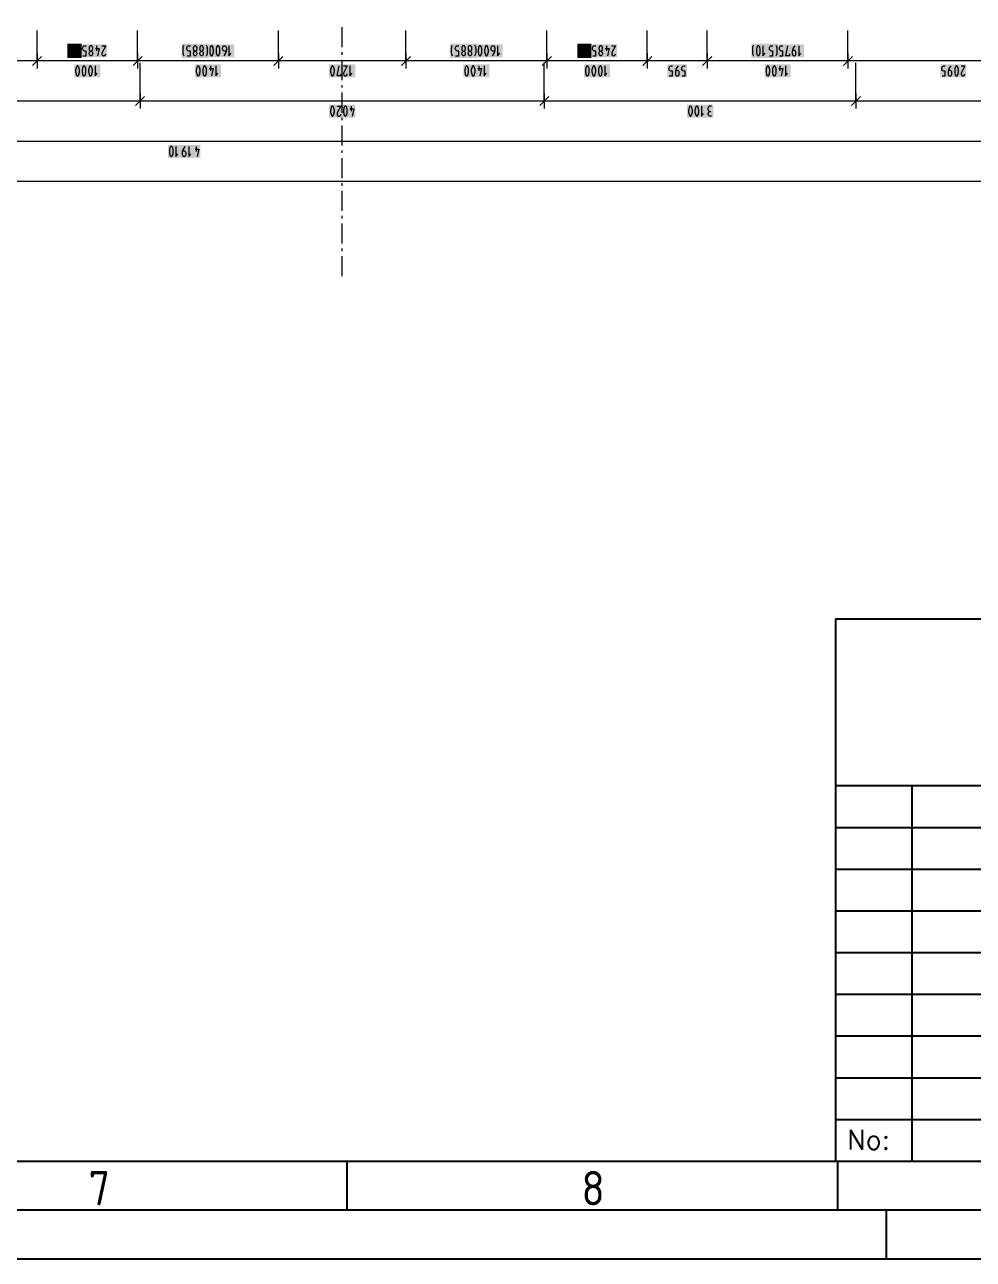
# Model space of a CAD drawing. Header units: millimetres. Extents: x 0 to 594, y 0 to 420.
# Drawn here: x 314.2 to 410.9, y 0 to 125.8 of the extents above; entities that cross this region are included whole.
import ezdxf
from ezdxf.enums import TextEntityAlignment as Align

# ---------------------------------------------------------------- set-up
doc = ezdxf.new("R2010")
doc.units = ezdxf.units.MM
doc.header["$LTSCALE"] = 8
for name, color, linetype in [('025', 1, 'Continuous'), ('035', 5, 'Continuous'), ('07', 7, 'Continuous'), ('PDF_Koty delkove', 7, 'Continuous'), ('PDF_Osy hlavni', 7, 'Continuous')]:
    doc.layers.add(name, color=color, linetype=linetype)
doc.styles.add('ISO Proportional', font='isocp.shx')
doc.styles.add('WD', font='romans.shx')

# ---------------------------------------------------------------- blocks, each defined once
blk = doc.blocks.new('IEC_border_a2')
at = {"layer": '035'}
for p, q in [((10, 10), (584, 10)), ((347, 10), (347, 5)), ((397, 10), (397, 5)), ((402, 0), (402, 5))]:
    blk.add_line(p, q, dxfattribs=at)
blk.add_lwpolyline([(0, 420), (594, 420), (594, 0), (0, 0)], close=True, dxfattribs=at)
at = {"layer": '07'}
blk.add_lwpolyline([(5, 415), (589, 415), (589, 5), (5, 5)], close=True, dxfattribs=at)
at = {"layer": '035', "style": 'ISO Proportional'}
for s, p in [('7', (320.67, 5.5)), ('8', (370.92, 5.5))]:
    blk.add_text(s, height=3.5, dxfattribs=at).set_placement(p)
blk = doc.blocks.new('IEC_tblock_a2')
at = {"layer": '035'}
for p, q in [((-106.6, 55.25), (-106.6, 17)), ((-36.4, 55.25), (-36.4, 48.88)), ((-88.4, 48.88), (0, 48.88)), ((-179.4, 38.25), (-179.4, 0)), ((-153.4, 38.25), (-153.4, 0)), ((-140.4, 38.25), (-140.4, 0)), ((-122.2, 38.25), (-122.2, 21.25)), ((-187.2, 34), (-88.4, 34)), ((-187.2, 29.75), (-88.4, 29.75)), ((-187.2, 25.5), (-88.4, 25.5)), ((-187.2, 21.25), (-88.4, 21.25)), ((-187.2, 17), (-132.6, 17)), ((-187.2, 12.75), (-132.6, 12.75)), ((-187.2, 8.5), (-132.6, 8.5)), ((-13, 8.5), (0, 8.5)), ((-187.2, 4.25), (0, 4.25)), ((-44.2, 4.25), (-44.2, 0))]:
    blk.add_line(p, q, dxfattribs=at)
at = {"layer": '07'}
for p, q in [((-187.2, 55.25), (-187.2, 0)), ((-187.2, 55.25), (0, 55.25)), ((-132.6, 55.25), (-132.6, 0)), ((-88.4, 55.25), (-88.4, 0)), ((0, 55.25), (0, 0)), ((-187.2, 38.25), (0, 38.25)), ((-132.6, 17), (0, 17)), ((-13, 17), (-13, 4.25)), ((-187.2, 0), (0, 0))]:
    blk.add_line(p, q, dxfattribs=at)
at = {"style": 'WD'}
for tag, p in [('SCALE', (-69.88, 51.07)), ('SH', (-8.74, 10.06)), ('FILENAME', (-68.15, 0.8))]:
    blk.add_attdef(tag, p, '', height=2, dxfattribs=at)
for tag, height, p in [('PROJDESC', 5, (-45.9, 29.2)), ('EDDATE', 2, (-114.97, 30.8)), ('EDBY', 2, (-98.02, 30.86)), ('CKDATE', 2, (-114.85, 26.58)), ('CKBY', 2, (-97.88, 26.3)), ('DWGDESC', 5, (-44.85, 19.72)), ('DWGNO', 3.5, (-48.54, 9.46))]:
    blk.add_attdef(tag, text='', height=height, dxfattribs=at).set_placement(p, align=Align.CENTER)
at = {"style": 'WD', "flags": 1}
blk.add_attdef('WD_TB', (-120.95, 11.91), '', height=2, dxfattribs=at)
at = {"layer": '025', "style": 'WD'}
for s, p in [('SCALE', (-80.57, 51.13)), ('NAME', (-97.74, 35.14)), ('No:', (-183.81, 1.19)), ('Revision', (-166.53, 1.47)), ('Date', (-146.79, 1.28)), ('By', (-136.33, 1.37))]:
    blk.add_text(s, height=2, dxfattribs=at).set_placement(p, align=Align.CENTER)
for s, p in [('DATE', (-118, 35)), ('Edit', (-130.55, 30.72)), ('Chec.', (-130.82, 26.72)), ('SHEETS', (-11.17, 14.05)), ('FILENAME', (-87.18, 0.61))]:
    blk.add_text(s, height=2, dxfattribs=at).set_placement(p)

msp = doc.modelspace()

# ---------------------------------------------------------------- linework, layer by layer
at = {"layer": 'PDF_Koty delkove', "lineweight": 18}
for points in [[(315.42, 122.08), (315.42, 122.88), (315.42, 122.92), (315.42, 122.97), (315.42, 123.01), (315.42, 123.04), (315.42, 123.07), (315.42, 123.09), (315.42, 123.13), (315.42, 123.22), (315.42, 123.25), (315.42, 123.28), (315.42, 123.31), (315.42, 123.39), (315.42, 123.42), (315.42, 123.68), (315.42, 123.72), (315.42, 125.16)], [(325.67, 122.08), (325.67, 122.83), (325.67, 122.86), (325.67, 122.92), (325.67, 122.95), (325.67, 122.98), (325.67, 123.01), (325.67, 123.03), (325.67, 123.06), (325.67, 123.15), (325.67, 123.18), (325.67, 123.2), (325.67, 123.24), (325.67, 123.31), (325.67, 123.34), (325.67, 123.59), (325.67, 123.63), (325.67, 123.74), (325.67, 123.78), (325.67, 125.16)], [(340.02, 122.08), (340.02, 122.75), (340.02, 122.78), (340.02, 122.83), (340.02, 122.86), (340.02, 122.89), (340.02, 122.92), (340.02, 122.94), (340.02, 122.97), (340.02, 123.05), (340.02, 123.08), (340.02, 123.1), (340.02, 123.13), (340.02, 123.2), (340.02, 123.23), (340.02, 123.46), (340.02, 123.5), (340.02, 123.6), (340.02, 123.64), (340.02, 123.73), (340.02, 123.77), (340.02, 125.16)], [(353.03, 122.08), (353.03, 122.68), (353.03, 122.71), (353.03, 122.76), (353.03, 122.79), (353.03, 122.81), (353.03, 122.84), (353.03, 122.86), (353.03, 122.88), (353.03, 122.96), (353.03, 122.99), (353.03, 123.01), (353.03, 123.04), (353.03, 123.1), (353.03, 123.13), (353.03, 123.34), (353.03, 123.38), (353.03, 123.48), (353.03, 123.51), (353.03, 123.59), (353.03, 123.63), (353.03, 125.16)], [(367.38, 123.21), (367.38, 123.25), (367.38, 123.34), (367.38, 123.37), (367.38, 123.44), (367.38, 123.48), (367.38, 123.72), (367.38, 123.75), (367.38, 125.16)], [(377.63, 122.08), (377.63, 122.55), (377.63, 122.58), (377.63, 122.62), (377.63, 122.64), (377.63, 122.66), (377.63, 122.69), (377.63, 122.7), (377.63, 122.73), (377.63, 122.79), (377.63, 122.82), (377.63, 122.83), (377.63, 122.86), (377.63, 122.91), (377.63, 122.94), (377.63, 123.12), (377.63, 123.15), (377.63, 123.24), (377.63, 123.27), (377.63, 123.34), (377.63, 123.37), (377.63, 123.6), (377.63, 123.63), (377.63, 123.73), (377.63, 123.77), (377.63, 125.16)], [(383.73, 122.08), (383.73, 122.52), (383.73, 122.54), (383.73, 122.58), (383.73, 122.61), (383.73, 122.63), (383.73, 122.65), (383.73, 122.66), (383.73, 122.69), (383.73, 122.75), (383.73, 122.77), (383.73, 122.79), (383.73, 122.82), (383.73, 122.87), (383.73, 122.89), (383.73, 123.07), (383.73, 123.1), (383.73, 123.18), (383.73, 123.21), (383.73, 123.28), (383.73, 123.31), (383.73, 123.52), (383.73, 123.56), (383.73, 123.65), (383.73, 123.69), (383.73, 125.16)], [(398.08, 122.08), (398.08, 122.45), (398.08, 122.47), (398.08, 122.5), (398.08, 122.52), (398.08, 122.54), (398.08, 122.56), (398.08, 122.57), (398.08, 122.6), (398.08, 122.65), (398.08, 122.67), (398.08, 122.69), (398.08, 122.71), (398.08, 122.76), (398.08, 122.78), (398.08, 122.94), (398.08, 122.97), (398.08, 123.04), (398.08, 123.07), (398.08, 123.13), (398.08, 123.16), (398.08, 123.35), (398.08, 123.38), (398.08, 123.47), (398.08, 123.5), (398.08, 123.71), (398.08, 123.74), (398.08, 125.16)], [(318.77, 122.59), (318.75, 122.63), (318.7, 122.7), (318.68, 122.8), (318.66, 122.94), (318.66, 123.28), (318.68, 123.45), (318.69, 123.55), (318.72, 123.62), (318.77, 123.69)], [(319.7, 123.69), (319.76, 123.62), (319.78, 123.55), (319.8, 123.45), (319.81, 123.28), (319.81, 122.94), (319.8, 122.8), (319.77, 122.7), (319.73, 122.63), (319.7, 122.59)], [(320.1, 122.59), (320.42, 122.59), (320.42, 123.07), (320.29, 123.07), (320.19, 123.11), (320.14, 123.16), (320.08, 123.24), (320.07, 123.31), (320.07, 123.38), (320.08, 123.45), (320.11, 123.52), (320.15, 123.57)], [(320.15, 123.57), (320.2, 123.6), (320.29, 123.62), (320.42, 123.62)], [(321.38, 123.35), (321.76, 123.35), (321.6, 122.59)], [(321.49, 123.62), (321.49, 123.11)], [(322.04, 123.62), (322.42, 123.62), (322.06, 122.94), (322.04, 122.87), (322.04, 122.76), (322.06, 122.7), (322.1, 122.65), (322.15, 122.61), (322.2, 122.59), (322.25, 122.59), (322.31, 122.61), (322.35, 122.65), (322.39, 122.7), (322.42, 122.8)], [(330.42, 122.59), (330.39, 122.63), (330.35, 122.7), (330.32, 122.8), (330.31, 122.94), (330.31, 123.28), (330.32, 123.45), (330.33, 123.55), (330.36, 123.62), (330.42, 123.69)], [(330.72, 122.59), (331.05, 122.59), (331.05, 123.07), (330.91, 123.07), (330.81, 123.11), (330.76, 123.16), (330.7, 123.24), (330.69, 123.31), (330.69, 123.38), (330.7, 123.45), (330.73, 123.52), (330.77, 123.57), (330.83, 123.6), (330.91, 123.62)], [(330.91, 123.62), (331.05, 123.62)], [(331.36, 123.23), (331.4, 123.14), (331.46, 123.09), (331.48, 123.07), (331.59, 123.07), (331.62, 123.09), (331.67, 123.14), (331.72, 123.23), (331.73, 123.31), (331.73, 123.38), (331.72, 123.46), (331.67, 123.55), (331.62, 123.6), (331.56, 123.62), (331.51, 123.62), (331.46, 123.6), (331.4, 123.55), (331.36, 123.46), (331.35, 123.38)], [(331.35, 123.38), (331.35, 123.31), (331.36, 123.23)], [(332.66, 123.69), (332.71, 123.62), (332.74, 123.55), (332.75, 123.45), (332.77, 123.28), (332.77, 122.94), (332.75, 122.8), (332.73, 122.7), (332.69, 122.63), (332.66, 122.59)], [(334.69, 123.07), (334.5, 123.07), (334.45, 123.09), (334.4, 123.12), (334.38, 123.16), (334.35, 123.21), (334.34, 123.28), (334.34, 123.41), (334.35, 123.48), (334.38, 123.53), (334.4, 123.57), (334.45, 123.6), (334.5, 123.62), (334.55, 123.62), (334.61, 123.6), (334.65, 123.57), (334.68, 123.53), (334.71, 123.48), (334.72, 123.41), (334.72, 123.17), (334.66, 122.94)], [(334.99, 123.62), (334.99, 122.59), (335.21, 122.87)], [(357.78, 122.59), (357.76, 122.63), (357.72, 122.7), (357.69, 122.8), (357.67, 122.94), (357.67, 123.28), (357.69, 123.45), (357.7, 123.55), (357.73, 123.62), (357.78, 123.69)], [(358.08, 122.59), (358.41, 122.59), (358.41, 123.07), (358.28, 123.07), (358.18, 123.11), (358.13, 123.16), (358.07, 123.24), (358.06, 123.31), (358.06, 123.38), (358.07, 123.45), (358.1, 123.52), (358.14, 123.57), (358.19, 123.6), (358.28, 123.62), (358.41, 123.62)], [(359.37, 123.38), (359.37, 123.31), (359.38, 123.23), (359.42, 123.14), (359.48, 123.09), (359.51, 123.07), (359.62, 123.07), (359.64, 123.09), (359.7, 123.14), (359.74, 123.23), (359.75, 123.31), (359.75, 123.38), (359.74, 123.46), (359.7, 123.55), (359.64, 123.6), (359.59, 123.62), (359.53, 123.62), (359.48, 123.6), (359.42, 123.55)], [(359.42, 123.55), (359.38, 123.46), (359.37, 123.38)], [(360.03, 123.69), (360.08, 123.62), (360.11, 123.55), (360.12, 123.45), (360.14, 123.28), (360.14, 122.94), (360.12, 122.8), (360.09, 122.7), (360.05, 122.63), (360.03, 122.59)], [(360.39, 123), (360.41, 122.9), (360.43, 122.78), (360.47, 122.68), (360.53, 122.61), (360.56, 122.59), (360.61, 122.59), (360.64, 122.61), (360.69, 122.68), (360.73, 122.78), (360.76, 122.9), (360.77, 123), (360.77, 123.21), (360.76, 123.31), (360.73, 123.43), (360.69, 123.53), (360.64, 123.6), (360.61, 123.62), (360.56, 123.62), (360.53, 123.6), (360.47, 123.53), (360.43, 123.43), (360.41, 123.31), (360.39, 123.21)], [(362.06, 123.07), (361.87, 123.07), (361.81, 123.09), (361.77, 123.12), (361.74, 123.16), (361.72, 123.21), (361.7, 123.28), (361.7, 123.41), (361.72, 123.48), (361.74, 123.53), (361.77, 123.57), (361.81, 123.6), (361.87, 123.62), (361.92, 123.62), (361.98, 123.6), (362.02, 123.57), (362.04, 123.53), (362.07, 123.48), (362.09, 123.41), (362.09, 123.17), (362.03, 122.94), (361.95, 122.76), (361.81, 122.59)], [(362.36, 123.62), (362.36, 122.59), (362.58, 122.87)], [(370.74, 122.59), (370.71, 122.63), (370.67, 122.7), (370.64, 122.8), (370.63, 122.94), (370.63, 123.28), (370.64, 123.45), (370.66, 123.55), (370.69, 123.62), (370.74, 123.69)], [(371.67, 123.69), (371.72, 123.62), (371.75, 123.55), (371.77, 123.45), (371.78, 123.28), (371.78, 122.94), (371.77, 122.8), (371.74, 122.7), (371.7, 122.63), (371.67, 122.59)], [(372.04, 123.38), (372.05, 123.45), (372.08, 123.52), (372.12, 123.57), (372.17, 123.6), (372.25, 123.62), (372.39, 123.62)], [(372.06, 122.59), (372.39, 122.59), (372.39, 123.07), (372.25, 123.07), (372.16, 123.11), (372.1, 123.16), (372.05, 123.24), (372.04, 123.31), (372.04, 123.38)], [(373.35, 123.35), (373.73, 123.35), (373.57, 122.59)], [(373.46, 123.62), (373.46, 123.11)], [(374, 123.62), (374.39, 123.62), (374.03, 122.94), (374, 122.87), (374, 122.76), (374.03, 122.7), (374.07, 122.65), (374.11, 122.61), (374.17, 122.59), (374.22, 122.59), (374.28, 122.61), (374.32, 122.65), (374.36, 122.7), (374.39, 122.8)], [(388.48, 122.59), (388.46, 122.63), (388.41, 122.7), (388.39, 122.8), (388.37, 122.94), (388.37, 123.28), (388.39, 123.45), (388.4, 123.55), (388.43, 123.62), (388.48, 123.69)], [(388.76, 123.21), (388.76, 123), (388.77, 122.9), (388.8, 122.78), (388.84, 122.68), (388.89, 122.61), (388.92, 122.59), (388.97, 122.59), (389, 122.61), (389.06, 122.68), (389.1, 122.78), (389.13, 122.9), (389.14, 123), (389.14, 123.21), (389.13, 123.31), (389.1, 123.43), (389.06, 123.53), (389, 123.6), (388.97, 123.62), (388.92, 123.62), (388.89, 123.6), (388.84, 123.53), (388.8, 123.43), (388.77, 123.31), (388.76, 123.21)], [(389.41, 123.62), (389.41, 122.59), (389.63, 122.87)], [(390.1, 122.59), (390.42, 122.59), (390.42, 123.07), (390.29, 123.07), (390.19, 123.11), (390.14, 123.16), (390.08, 123.24), (390.07, 123.31), (390.07, 123.38), (390.08, 123.45), (390.11, 123.52), (390.15, 123.57), (390.2, 123.6), (390.29, 123.62), (390.42, 123.62)], [(390.72, 123.69), (390.78, 123.62), (390.81, 123.55), (390.82, 123.45), (390.83, 123.28), (390.83, 122.94), (390.82, 122.8), (390.79, 122.7), (390.75, 122.63), (390.72, 122.59)], [(391.09, 123.38), (391.1, 123.45), (391.13, 123.52), (391.17, 123.57), (391.23, 123.6), (391.31, 123.62), (391.44, 123.62)], [(391.12, 122.59), (391.44, 122.59), (391.44, 123.07), (391.31, 123.07), (391.21, 123.11), (391.16, 123.16), (391.1, 123.24), (391.09, 123.31), (391.09, 123.38)], [(392.13, 122.8), (392.13, 122.59), (391.75, 122.59), (391.96, 123.62)], [(392.67, 123.62), (392.54, 123.45), (392.46, 123.28), (392.4, 123.04), (392.4, 122.8), (392.42, 122.73), (392.44, 122.68), (392.47, 122.65), (392.51, 122.61), (392.57, 122.59), (392.62, 122.59), (392.67, 122.61), (392.72, 122.65), (392.74, 122.68), (392.77, 122.73), (392.78, 122.8), (392.78, 122.94), (392.77, 123), (392.74, 123.07), (392.67, 123.12), (392.62, 123.14), (392.43, 123.14)], [(393.06, 123.62), (393.06, 122.59), (393.28, 122.87)], [(419.56, 122.08), (398.08, 122.08), (383.73, 122.08), (377.63, 122.08), (367.38, 122.08), (353.03, 122.08), (340.02, 122.08), (325.67, 122.08), (315.42, 122.08), (309.32, 122.08), (294.97, 122.08), (268.93, 122.08), (254.58, 122.08), (248.48, 122.08), (238.23, 122.08), (223.88, 122.08), (210.87, 122.08)], [(315.88, 122.54), (314.96, 121.62)], [(315.42, 122.85), (315.42, 122.08), (315.42, 121.31)], [(320.97, 123.07), (321, 123.05), (321.04, 123), (321.07, 122.94), (321.08, 122.87), (321.08, 122.8), (321.07, 122.73), (321.04, 122.66), (320.98, 122.61), (320.94, 122.59), (320.89, 122.59), (320.85, 122.61), (320.79, 122.66), (320.77, 122.73), (320.75, 122.8), (320.75, 122.87), (320.77, 122.94), (320.79, 123), (320.83, 123.05), (320.86, 123.07)], [(326.13, 122.54), (325.21, 121.62)], [(325.67, 122.85), (325.67, 122.08), (325.67, 121.31)], [(331.59, 123.07), (331.62, 123.05), (331.66, 123), (331.69, 122.94), (331.7, 122.87), (331.7, 122.8), (331.69, 122.73), (331.66, 122.66), (331.61, 122.61), (331.56, 122.59), (331.51, 122.59), (331.47, 122.61), (331.41, 122.66), (331.39, 122.73), (331.37, 122.8), (331.37, 122.87), (331.39, 122.94), (331.41, 123), (331.46, 123.05), (331.48, 123.07)], [(332.25, 123.07), (332.28, 123.05), (332.32, 123), (332.34, 122.94), (332.36, 122.87), (332.36, 122.8), (332.34, 122.73), (332.32, 122.66), (332.26, 122.61), (332.22, 122.59), (332.17, 122.59), (332.13, 122.61), (332.07, 122.66), (332.04, 122.73), (332.03, 122.8), (332.03, 122.87), (332.04, 122.94), (332.07, 123), (332.11, 123.05), (332.14, 123.07)], [(334.66, 122.94), (334.58, 122.76), (334.45, 122.59)], [(340.48, 122.54), (339.56, 121.62)], [(340.02, 122.85), (340.02, 122.08), (340.02, 121.31)], [(353.5, 122.54), (352.57, 121.62)], [(353.03, 122.85), (353.03, 122.08), (353.03, 121.31)], [(358.93, 122.59), (358.88, 122.59), (358.84, 122.61), (358.78, 122.66), (358.75, 122.73), (358.74, 122.8), (358.74, 122.87), (358.75, 122.94), (358.78, 123), (358.82, 123.05), (358.85, 123.07)], [(358.96, 123.07), (358.99, 123.05), (359.03, 123), (359.05, 122.94), (359.07, 122.87), (359.07, 122.8), (359.05, 122.73), (359.03, 122.66), (358.97, 122.61), (358.93, 122.59)], [(359.62, 123.07), (359.64, 123.05), (359.68, 123), (359.71, 122.94), (359.72, 122.87), (359.72, 122.8), (359.71, 122.73), (359.68, 122.66), (359.63, 122.61), (359.59, 122.59), (359.53, 122.59), (359.49, 122.61), (359.44, 122.66), (359.41, 122.73), (359.4, 122.8), (359.4, 122.87), (359.41, 122.94), (359.44, 123), (359.48, 123.05), (359.51, 123.07)], [(360.39, 123.21), (360.39, 123)], [(367.85, 122.54), (366.92, 121.62)], [(367.38, 122.08), (367.38, 122.61), (367.38, 122.63), (367.38, 122.68), (367.38, 122.7), (367.38, 122.73), (367.38, 122.75), (367.38, 122.77), (367.38, 122.79), (367.38, 122.86), (367.38, 122.89), (367.38, 122.91), (367.38, 122.94), (367.38, 122.99), (367.38, 123.02), (367.38, 123.21)], [(367.38, 122.85), (367.38, 122.08), (367.38, 121.31)], [(372.94, 123.07), (372.96, 123.05), (373.01, 123), (373.03, 122.94), (373.05, 122.87), (373.05, 122.8), (373.03, 122.73), (373.01, 122.66), (372.95, 122.61), (372.91, 122.59), (372.86, 122.59), (372.81, 122.61), (372.76, 122.66), (372.73, 122.73), (372.72, 122.8), (372.72, 122.87), (372.73, 122.94), (372.76, 123), (372.8, 123.05), (372.83, 123.07)], [(378.09, 122.54), (377.17, 121.62)], [(377.63, 122.85), (377.63, 122.08), (377.63, 121.31)], [(384.19, 122.54), (383.27, 121.62)], [(383.73, 122.85), (383.73, 122.08), (383.73, 121.31)], [(398.54, 122.54), (397.62, 121.62)], [(398.08, 122.85), (398.08, 122.08), (398.08, 121.31)], [(320.39, 121.26), (320.36, 121.38), (320.32, 121.48), (320.27, 121.55), (320.24, 121.57), (320.19, 121.57), (320.16, 121.55), (320.1, 121.48), (320.06, 121.38), (320.04, 121.26), (320.02, 121.16)], [(320.02, 121.16), (320.02, 120.95), (320.04, 120.85), (320.06, 120.73), (320.1, 120.63), (320.16, 120.56), (320.19, 120.54), (320.24, 120.54), (320.27, 120.56), (320.32, 120.63), (320.36, 120.73), (320.39, 120.85), (320.4, 120.95), (320.4, 121.16), (320.39, 121.26)], [(321.34, 121.57), (321.34, 120.54), (321.55, 120.82)], [(325.92, 117.99), (325.92, 121.87)], [(332.32, 121.16), (332.32, 120.95), (332.34, 120.85), (332.36, 120.73), (332.4, 120.63), (332.46, 120.56), (332.49, 120.54), (332.54, 120.54), (332.57, 120.56), (332.62, 120.63), (332.66, 120.73), (332.69, 120.85), (332.7, 120.95), (332.7, 121.16), (332.69, 121.26), (332.66, 121.38), (332.62, 121.48), (332.57, 121.55), (332.54, 121.57), (332.49, 121.57), (332.46, 121.55)], [(332.46, 121.55), (332.4, 121.48), (332.36, 121.38), (332.34, 121.26), (332.32, 121.16)], [(332.98, 121.3), (333.36, 121.3), (333.2, 120.54)], [(333.09, 121.57), (333.09, 121.06)], [(333.64, 121.57), (333.64, 120.54), (333.85, 120.82)], [(346, 120.54), (346.22, 121.57)], [(346.39, 120.75), (346.39, 120.54), (346, 120.54)], [(346.66, 121.57), (347.05, 121.57), (346.69, 120.89), (346.66, 120.82), (346.66, 120.71), (346.69, 120.65), (346.73, 120.6), (346.77, 120.56), (346.83, 120.54), (346.88, 120.54), (346.94, 120.56), (346.98, 120.6), (347.02, 120.65), (347.05, 120.75)], [(347.32, 121.57), (347.32, 120.54), (347.54, 120.82)], [(359.03, 121.16), (359.03, 120.95), (359.05, 120.85), (359.07, 120.73), (359.11, 120.63), (359.17, 120.56), (359.2, 120.54), (359.25, 120.54), (359.28, 120.56), (359.33, 120.63), (359.37, 120.73), (359.4, 120.85), (359.41, 120.95), (359.41, 121.16), (359.4, 121.26), (359.37, 121.38), (359.33, 121.48), (359.28, 121.55), (359.25, 121.57), (359.2, 121.57), (359.17, 121.55), (359.11, 121.48), (359.07, 121.38), (359.05, 121.26)], [(359.05, 121.26), (359.03, 121.16)], [(360.35, 121.3), (360.73, 121.3), (360.56, 120.54)], [(360.45, 121.57), (360.45, 121.06)], [(361, 121.57), (361, 120.54), (361.22, 120.82)], [(367.13, 117.99), (367.13, 121.87)], [(372.36, 120.85), (372.37, 120.95), (372.37, 121.16), (372.36, 121.26), (372.33, 121.38), (372.29, 121.48), (372.23, 121.55), (372.21, 121.57), (372.15, 121.57), (372.12, 121.55), (372.07, 121.48), (372.03, 121.38), (372, 121.26), (371.99, 121.16)], [(371.99, 121.16), (371.99, 120.95), (372, 120.85), (372.03, 120.73), (372.07, 120.63), (372.12, 120.56), (372.15, 120.54), (372.21, 120.54), (372.23, 120.56), (372.29, 120.63), (372.33, 120.73), (372.36, 120.85)], [(373.3, 121.57), (373.3, 120.54), (373.52, 120.82)], [(380.19, 120.54), (380.19, 121.02), (380.05, 121.02), (379.96, 121.06), (379.9, 121.11), (379.85, 121.19), (379.83, 121.26), (379.83, 121.33), (379.85, 121.4), (379.88, 121.47), (379.92, 121.52), (379.97, 121.55), (380.05, 121.57), (380.19, 121.57)], [(380.76, 121.57), (380.63, 121.4), (380.55, 121.23), (380.49, 120.99), (380.49, 120.75), (380.51, 120.68), (380.53, 120.63), (380.56, 120.6), (380.6, 120.56), (380.66, 120.54), (380.71, 120.54), (380.76, 120.56), (380.81, 120.6), (380.83, 120.63), (380.86, 120.68), (380.87, 120.75), (380.87, 120.89), (380.86, 120.95), (380.83, 121.02), (380.76, 121.07), (380.71, 121.09), (380.52, 121.09)], [(381.18, 120.54), (381.5, 120.54), (381.5, 121.02), (381.37, 121.02), (381.27, 121.06), (381.22, 121.11), (381.16, 121.19), (381.15, 121.26), (381.15, 121.33), (381.16, 121.4), (381.19, 121.47), (381.23, 121.52), (381.28, 121.55), (381.37, 121.57), (381.5, 121.57)], [(389.98, 120.56), (390.03, 120.63), (390.07, 120.73), (390.1, 120.85), (390.11, 120.95), (390.11, 121.16), (390.1, 121.26), (390.07, 121.38), (390.03, 121.48), (389.98, 121.55), (389.95, 121.57), (389.89, 121.57), (389.87, 121.55), (389.81, 121.48), (389.77, 121.38), (389.74, 121.26), (389.73, 121.16)], [(389.73, 121.16), (389.73, 120.95), (389.74, 120.85), (389.77, 120.73), (389.81, 120.63), (389.87, 120.56), (389.89, 120.54), (389.95, 120.54), (389.98, 120.56)], [(391.04, 121.3), (391.43, 121.3), (391.26, 120.54)], [(391.15, 121.57), (391.15, 121.06)], [(391.7, 121.57), (391.7, 120.54), (391.92, 120.82)], [(398.9, 117.99), (398.9, 121.87)], [(407.67, 120.54), (408, 120.54), (408, 121.02), (407.86, 121.02), (407.76, 121.06), (407.71, 121.11), (407.66, 121.19), (407.64, 121.26), (407.64, 121.33), (407.66, 121.4), (407.68, 121.47), (407.72, 121.52), (407.78, 121.55), (407.86, 121.57), (408, 121.57)], [(408.57, 121.57), (408.43, 121.4), (408.35, 121.23), (408.3, 120.99), (408.3, 120.75), (408.31, 120.68), (408.34, 120.63), (408.37, 120.6), (408.41, 120.56), (408.46, 120.54), (408.52, 120.54), (408.57, 120.56), (408.61, 120.6), (408.64, 120.63), (408.67, 120.68), (408.68, 120.75), (408.68, 120.89), (408.67, 120.95), (408.64, 121.02), (408.57, 121.07), (408.52, 121.09), (408.33, 121.09)], [(409.61, 121.57), (410, 121.57), (409.64, 120.89), (409.61, 120.82), (409.61, 120.71), (409.64, 120.65), (409.68, 120.6), (409.72, 120.56), (409.78, 120.54), (409.83, 120.54)], [(409.83, 120.54), (409.89, 120.56), (409.93, 120.6), (409.97, 120.65), (410, 120.75)], [(379.86, 120.54), (380.19, 120.54)], [(326.38, 118.45), (325.46, 117.53)], [(325.92, 118.76), (325.92, 117.99), (325.92, 117.22)], [(367.59, 118.45), (366.67, 117.53)], [(367.13, 118.76), (367.13, 117.99), (367.13, 117.22)], [(399.36, 118.45), (398.44, 117.53)], [(398.9, 118.76), (398.9, 117.99), (398.9, 117.22)], [(545.22, 117.99), (514.66, 117.99), (482.49, 117.99), (433.91, 117.99), (398.9, 117.99), (367.13, 117.99), (325.92, 117.99), (294.15, 117.99), (269.75, 117.99), (237.98, 117.99), (196.77, 117.99), (165, 117.99), (136.04, 117.99), (115.63, 117.99), (110.14, 117.99), (76.54, 117.99), (61.63, 117.99)], [(347.32, 117.2), (347.7, 117.2), (347.54, 116.45)], [(347.43, 117.48), (347.43, 116.96)], [(381.97, 116.47), (382, 116.45), (382.06, 116.45), (382.08, 116.47), (382.14, 116.54), (382.18, 116.64), (382.21, 116.76), (382.22, 116.86), (382.22, 117.06), (382.21, 117.17), (382.18, 117.29), (382.14, 117.39), (382.08, 117.46), (382.06, 117.48), (382, 117.48), (381.97, 117.46), (381.92, 117.39), (381.88, 117.29), (381.85, 117.17), (381.84, 117.06)], [(381.84, 117.06), (381.84, 116.86), (381.85, 116.76), (381.88, 116.64), (381.92, 116.54), (381.97, 116.47)], [(383.15, 117.48), (383.15, 116.45), (383.37, 116.72)], [(384.16, 117.48), (383.97, 117.48), (383.9, 117.44), (383.85, 117.39), (383.82, 117.3), (383.81, 117.24), (383.81, 117.17), (383.82, 117.08), (383.85, 117.01), (383.9, 116.96), (384, 116.93)], [(384.16, 116.45), (384, 116.45), (383.94, 116.47), (383.89, 116.5), (383.86, 116.55), (383.84, 116.65), (383.84, 116.72), (383.86, 116.83), (383.92, 116.89), (384, 116.93), (384.11, 116.93)], [(545.22, 113.88), (331.88, 113.88), (115.63, 113.88), (110.14, 113.88), (76.54, 113.88), (61.63, 113.88)], [(329.57, 113.37), (329.57, 112.34), (329.79, 112.62)], [(330.5, 113.37), (330.37, 113.2), (330.29, 113.03), (330.23, 112.79), (330.23, 112.55), (330.25, 112.48), (330.27, 112.43), (330.3, 112.4), (330.34, 112.36), (330.4, 112.34), (330.45, 112.34), (330.5, 112.36), (330.55, 112.4), (330.57, 112.43), (330.6, 112.48), (330.61, 112.55), (330.61, 112.69), (330.6, 112.75), (330.57, 112.82), (330.5, 112.87), (330.45, 112.89), (330.26, 112.89)], [(330.89, 113.37), (330.89, 112.34), (331.11, 112.62)], [(331.65, 113.37), (331.65, 112.86)], [(331.55, 113.1), (331.93, 113.1), (331.76, 112.34)], [(545.22, 109.78), (304.94, 109.78), (61.63, 109.78)]]:
    msp.add_lwpolyline(points, dxfattribs=at)
for points in [[(319.05, 123.21), (319.05, 123), (319.06, 122.9), (319.09, 122.78), (319.13, 122.68), (319.18, 122.61), (319.21, 122.59), (319.26, 122.59), (319.29, 122.61), (319.35, 122.68), (319.39, 122.78), (319.42, 122.9), (319.43, 123), (319.43, 123.21), (319.42, 123.31), (319.39, 123.43), (319.35, 123.53), (319.29, 123.6), (319.26, 123.62), (319.21, 123.62), (319.18, 123.6), (319.13, 123.53), (319.09, 123.43), (319.06, 123.31)], [(320.72, 123.38), (320.72, 123.31), (320.74, 123.23), (320.78, 123.14), (320.83, 123.09), (320.86, 123.07), (320.97, 123.07), (321, 123.09), (321.05, 123.14), (321.09, 123.23), (321.11, 123.31), (321.11, 123.38), (321.09, 123.46), (321.05, 123.55), (321, 123.6), (320.94, 123.62), (320.89, 123.62), (320.83, 123.6), (320.78, 123.55), (320.74, 123.46)], [(332, 123.38), (332, 123.31), (332.02, 123.23), (332.06, 123.14), (332.11, 123.09), (332.14, 123.07), (332.25, 123.07), (332.28, 123.09), (332.33, 123.14), (332.37, 123.23), (332.39, 123.31), (332.39, 123.38), (332.37, 123.46), (332.33, 123.55), (332.28, 123.6), (332.22, 123.62), (332.17, 123.62), (332.11, 123.6), (332.06, 123.55), (332.02, 123.46)], [(333.02, 123.21), (333.02, 123), (333.04, 122.9), (333.07, 122.78), (333.11, 122.68), (333.16, 122.61), (333.19, 122.59), (333.24, 122.59), (333.27, 122.61), (333.32, 122.68), (333.37, 122.78), (333.39, 122.9), (333.41, 123), (333.41, 123.21), (333.39, 123.31), (333.37, 123.43), (333.32, 123.53), (333.27, 123.6), (333.24, 123.62), (333.19, 123.62), (333.16, 123.6), (333.11, 123.53), (333.07, 123.43), (333.04, 123.31)], [(333.68, 123.21), (333.68, 123), (333.69, 122.9), (333.72, 122.78), (333.76, 122.68), (333.82, 122.61), (333.84, 122.59), (333.9, 122.59), (333.93, 122.61), (333.98, 122.68), (334.02, 122.78), (334.05, 122.9), (334.06, 123), (334.06, 123.21), (334.05, 123.31), (334.02, 123.43), (333.98, 123.53), (333.93, 123.6), (333.9, 123.62), (333.84, 123.62), (333.82, 123.6), (333.76, 123.53), (333.72, 123.43), (333.69, 123.31)], [(358.71, 123.38), (358.71, 123.31), (358.73, 123.23), (358.77, 123.14), (358.82, 123.09), (358.85, 123.07), (358.96, 123.07), (358.99, 123.09), (359.04, 123.14), (359.08, 123.23), (359.1, 123.31), (359.1, 123.38), (359.08, 123.46), (359.04, 123.55), (358.99, 123.6), (358.93, 123.62), (358.88, 123.62), (358.82, 123.6), (358.77, 123.55), (358.73, 123.46)], [(361.05, 123.21), (361.05, 123), (361.06, 122.9), (361.09, 122.78), (361.13, 122.68), (361.18, 122.61), (361.21, 122.59), (361.27, 122.59), (361.29, 122.61), (361.35, 122.68), (361.39, 122.78), (361.42, 122.9), (361.43, 123), (361.43, 123.21), (361.42, 123.31), (361.39, 123.43), (361.35, 123.53), (361.29, 123.6), (361.27, 123.62), (361.21, 123.62), (361.18, 123.6), (361.13, 123.53), (361.09, 123.43), (361.06, 123.31)], [(371.01, 123.21), (371.01, 123), (371.03, 122.9), (371.05, 122.78), (371.1, 122.68), (371.15, 122.61), (371.18, 122.59), (371.23, 122.59), (371.26, 122.61), (371.31, 122.68), (371.35, 122.78), (371.38, 122.9), (371.4, 123), (371.4, 123.21), (371.38, 123.31), (371.35, 123.43), (371.31, 123.53), (371.26, 123.6), (371.23, 123.62), (371.18, 123.62), (371.15, 123.6), (371.1, 123.53), (371.05, 123.43), (371.03, 123.31)], [(372.69, 123.38), (372.69, 123.31), (372.71, 123.23), (372.75, 123.14), (372.8, 123.09), (372.83, 123.07), (372.94, 123.07), (372.96, 123.09), (373.02, 123.14), (373.06, 123.23), (373.07, 123.31), (373.07, 123.38), (373.06, 123.46), (373.02, 123.55), (372.96, 123.6), (372.91, 123.62), (372.86, 123.62), (372.8, 123.6), (372.75, 123.55), (372.71, 123.46)], [(319.36, 121.16), (319.36, 120.95), (319.38, 120.85), (319.41, 120.73), (319.45, 120.63), (319.5, 120.56), (319.53, 120.54), (319.58, 120.54), (319.61, 120.56), (319.66, 120.63), (319.71, 120.73), (319.73, 120.85), (319.75, 120.95), (319.75, 121.16), (319.73, 121.26), (319.71, 121.38), (319.66, 121.48), (319.61, 121.55), (319.58, 121.57), (319.53, 121.57), (319.5, 121.55), (319.45, 121.48), (319.41, 121.38), (319.38, 121.26)], [(320.68, 121.16), (320.68, 120.95), (320.69, 120.85), (320.72, 120.73), (320.76, 120.63), (320.81, 120.56), (320.84, 120.54), (320.9, 120.54), (320.92, 120.56), (320.98, 120.63), (321.02, 120.73), (321.05, 120.85), (321.06, 120.95), (321.06, 121.16), (321.05, 121.26), (321.02, 121.38), (320.98, 121.48), (320.92, 121.55), (320.9, 121.57), (320.84, 121.57), (320.81, 121.55), (320.76, 121.48), (320.72, 121.38), (320.69, 121.26)], [(331.66, 121.16), (331.66, 120.95), (331.68, 120.85), (331.71, 120.73), (331.75, 120.63), (331.8, 120.56), (331.83, 120.54), (331.88, 120.54), (331.91, 120.56), (331.96, 120.63), (332.01, 120.73), (332.03, 120.85), (332.05, 120.95), (332.05, 121.16), (332.03, 121.26), (332.01, 121.38), (331.96, 121.48), (331.91, 121.55), (331.88, 121.57), (331.83, 121.57), (331.8, 121.55), (331.75, 121.48), (331.71, 121.38), (331.68, 121.26)], [(345.35, 121.16), (345.35, 120.95), (345.36, 120.85), (345.39, 120.73), (345.43, 120.63), (345.48, 120.56), (345.51, 120.54), (345.57, 120.54), (345.59, 120.56), (345.65, 120.63), (345.69, 120.73), (345.72, 120.85), (345.73, 120.95), (345.73, 121.16), (345.72, 121.26), (345.69, 121.38), (345.65, 121.48), (345.59, 121.55), (345.57, 121.57), (345.51, 121.57), (345.48, 121.55), (345.43, 121.48), (345.39, 121.38), (345.36, 121.26)], [(359.69, 121.16), (359.69, 120.95), (359.7, 120.85), (359.73, 120.73), (359.77, 120.63), (359.82, 120.56), (359.85, 120.54), (359.91, 120.54), (359.93, 120.56), (359.99, 120.63), (360.03, 120.73), (360.06, 120.85), (360.07, 120.95), (360.07, 121.16), (360.06, 121.26), (360.03, 121.38), (359.99, 121.48), (359.93, 121.55), (359.91, 121.57), (359.85, 121.57), (359.82, 121.55), (359.77, 121.48), (359.73, 121.38), (359.7, 121.26)], [(371.33, 121.16), (371.33, 120.95), (371.35, 120.85), (371.37, 120.73), (371.41, 120.63), (371.47, 120.56), (371.5, 120.54), (371.55, 120.54), (371.58, 120.56), (371.63, 120.63), (371.67, 120.73), (371.7, 120.85), (371.71, 120.95), (371.71, 121.16), (371.7, 121.26), (371.67, 121.38), (371.63, 121.48), (371.58, 121.55), (371.55, 121.57), (371.5, 121.57), (371.47, 121.55), (371.41, 121.48), (371.37, 121.38), (371.35, 121.26)], [(372.65, 121.16), (372.65, 120.95), (372.66, 120.85), (372.69, 120.73), (372.73, 120.63), (372.78, 120.56), (372.81, 120.54), (372.86, 120.54), (372.89, 120.56), (372.95, 120.63), (372.99, 120.73), (373.01, 120.85), (373.03, 120.95), (373.03, 121.16), (373.01, 121.26), (372.99, 121.38), (372.95, 121.48), (372.89, 121.55), (372.86, 121.57), (372.81, 121.57), (372.78, 121.55), (372.73, 121.48), (372.69, 121.38), (372.66, 121.26)], [(390.39, 121.16), (390.39, 120.95), (390.4, 120.85), (390.43, 120.73), (390.47, 120.63), (390.52, 120.56), (390.55, 120.54), (390.61, 120.54), (390.63, 120.56), (390.69, 120.63), (390.73, 120.73), (390.76, 120.85), (390.77, 120.95), (390.77, 121.16), (390.76, 121.26), (390.73, 121.38), (390.69, 121.48), (390.63, 121.55), (390.61, 121.57), (390.55, 121.57), (390.52, 121.55), (390.47, 121.48), (390.43, 121.38), (390.4, 121.26)], [(408.96, 121.16), (408.96, 120.95), (408.97, 120.85), (409, 120.73), (409.04, 120.63), (409.09, 120.56), (409.12, 120.54), (409.17, 120.54), (409.2, 120.56), (409.26, 120.63), (409.3, 120.73), (409.33, 120.85), (409.34, 120.95), (409.34, 121.16), (409.33, 121.26), (409.3, 121.38), (409.26, 121.48), (409.2, 121.55), (409.17, 121.57), (409.12, 121.57), (409.09, 121.55), (409.04, 121.48), (409, 121.38), (408.97, 121.26)], [(345.35, 117.06), (345.35, 116.86), (345.36, 116.76), (345.39, 116.64), (345.43, 116.54), (345.48, 116.47), (345.51, 116.45), (345.57, 116.45), (345.59, 116.47), (345.65, 116.54), (345.69, 116.64), (345.72, 116.76), (345.73, 116.86), (345.73, 117.06), (345.72, 117.17), (345.69, 117.29), (345.65, 117.39), (345.59, 117.46), (345.57, 117.48), (345.51, 117.48), (345.48, 117.46), (345.43, 117.39), (345.39, 117.29), (345.36, 117.17)], [(346.66, 117.06), (346.66, 116.86), (346.68, 116.76), (346.7, 116.64), (346.74, 116.54), (346.8, 116.47), (346.83, 116.45), (346.88, 116.45), (346.91, 116.47), (346.96, 116.54), (347, 116.64), (347.03, 116.76), (347.05, 116.86), (347.05, 117.06), (347.03, 117.17), (347, 117.29), (346.96, 117.39), (346.91, 117.46), (346.88, 117.48), (346.83, 117.48), (346.8, 117.46), (346.74, 117.39), (346.7, 117.29), (346.68, 117.17)], [(382.49, 117.06), (382.49, 116.86), (382.51, 116.76), (382.54, 116.64), (382.58, 116.54), (382.63, 116.47), (382.66, 116.45), (382.71, 116.45), (382.74, 116.47), (382.79, 116.54), (382.84, 116.64), (382.86, 116.76), (382.88, 116.86), (382.88, 117.06), (382.86, 117.17), (382.84, 117.29), (382.79, 117.39), (382.74, 117.46), (382.71, 117.48), (382.66, 117.48), (382.63, 117.46), (382.58, 117.39), (382.54, 117.29), (382.51, 117.17)], [(328.92, 112.96), (328.92, 112.75), (328.93, 112.65), (328.96, 112.53), (329, 112.43), (329.05, 112.36), (329.08, 112.34), (329.14, 112.34), (329.16, 112.36), (329.22, 112.43), (329.26, 112.53), (329.29, 112.65), (329.3, 112.75), (329.3, 112.96), (329.29, 113.06), (329.26, 113.18), (329.22, 113.28), (329.16, 113.35), (329.14, 113.37), (329.08, 113.37), (329.05, 113.35), (329, 113.28), (328.96, 113.18), (328.93, 113.06)]]:
    msp.add_lwpolyline(points, close=True, dxfattribs=at)
msp.add_lwpolyline([(346, 117.48), (346.39, 117.48), (346.03, 116.79), (346, 116.72), (346, 116.62, 0.981583), (346.39, 116.65)], format="xyb", dxfattribs=at)
at = {"layer": 'PDF_Koty delkove', "color": 7, "lineweight": 18, "true_color": 0xffffff, "transparency": 33554559}
for points in [[(319.97, 123.84), (318.51, 123.84), (319.97, 122.37), (318.51, 122.37)], [(322.57, 123.77), (319.91, 123.77), (322.57, 122.44), (319.91, 122.44)], [(332.92, 123.84), (330.15, 123.84), (332.92, 122.37), (330.15, 122.37)], [(335.53, 123.77), (332.87, 123.77), (335.53, 122.44), (332.87, 122.44)], [(360.29, 123.84), (357.52, 123.84), (360.29, 122.37), (357.52, 122.37)], [(362.9, 123.77), (360.24, 123.77), (362.9, 122.44), (360.24, 122.44)], [(371.93, 123.84), (370.48, 123.84), (371.93, 122.37), (370.48, 122.37)], [(374.54, 123.77), (371.88, 123.77), (374.54, 122.44), (371.88, 122.44)], [(390.99, 123.84), (388.22, 123.84), (390.99, 122.37), (388.22, 122.37)], [(393.59, 123.77), (390.94, 123.77), (393.59, 122.44), (390.94, 122.44)], [(321.87, 121.72), (319.21, 121.72), (321.87, 120.39), (319.21, 120.39)], [(334.17, 121.72), (331.51, 121.72), (334.17, 120.39), (331.51, 120.39)], [(347.86, 121.72), (345.19, 121.72), (347.86, 120.39), (345.19, 120.39)], [(361.54, 121.72), (358.88, 121.72), (361.54, 120.39), (358.88, 120.39)], [(373.84, 121.72), (371.18, 121.72), (373.84, 120.39), (371.18, 120.39)], [(381.69, 121.72), (379.68, 121.72), (381.69, 120.39), (379.68, 120.39)], [(392.24, 121.72), (389.58, 121.72), (392.24, 120.39), (389.58, 120.39)], [(410.15, 121.72), (407.49, 121.72), (410.15, 120.39), (407.49, 120.39)], [(347.86, 117.63), (345.19, 117.63), (347.86, 116.3), (345.19, 116.3)], [(384.35, 117.63), (381.68, 117.63), (384.35, 116.3), (381.68, 116.3)], [(332.08, 113.52), (328.76, 113.52), (332.08, 112.19), (328.76, 112.19)]]:
    msp.add_solid(points, dxfattribs=at)
at = {"layer": 'PDF_Osy hlavni', "lineweight": 18}
for points in [[(346.53, 123.46), (346.53, 125.51)], [(346.53, 122.69), (346.53, 122.95)], [(346.53, 120.13), (346.53, 122.18)], [(346.53, 119.36), (346.53, 119.61)], [(346.53, 116.8), (346.53, 118.85)], [(346.53, 116.03), (346.53, 116.28)], [(346.53, 113.46), (346.53, 115.51)], [(346.53, 112.7), (346.53, 112.95)], [(346.53, 110.13), (346.53, 112.18)], [(346.53, 109.36), (346.53, 109.62)], [(346.53, 106.8), (346.53, 108.85)], [(346.53, 106.03), (346.53, 106.29)], [(346.53, 103.47), (346.53, 105.52)], [(346.53, 102.7), (346.53, 102.96)], [(346.53, 100.14), (346.53, 102.19)]]:
    msp.add_lwpolyline(points, dxfattribs=at)

# ---------------------------------------------------------------- block references
msp.add_blockref('IEC_border_a2', (0, 0))
ref = msp.add_blockref('IEC_tblock_a2', (584, 10))
ref.add_attrib('SCALE', '1:25', (514.12, 61.07), dxfattribs={"height": 2, "style": 'WD'})
ref.add_attrib('PROJDESC', 'Vysokoškolské', dxfattribs={"height": 5, "style": 'WD'}).set_placement((538.1, 39.2), align=Align.CENTER)
ref.add_attrib('DWGNO', '2. NP', dxfattribs={"height": 3.5, "style": 'WD'}).set_placement((535.46, 19.46), align=Align.CENTER)
ref.add_attrib('SH', '1', (575.26, 20.06), dxfattribs={"height": 2, "style": 'WD'})
ref.add_attrib('DWGDESC', 'koleje', dxfattribs={"height": 5, "style": 'WD'}).set_placement((539.15, 29.72), align=Align.CENTER)
ref.add_attrib('FILENAME', 'Druhe patro', (515.85, 10.8), dxfattribs={"height": 2, "style": 'WD'})

doc.saveas('drawing.dxf')
